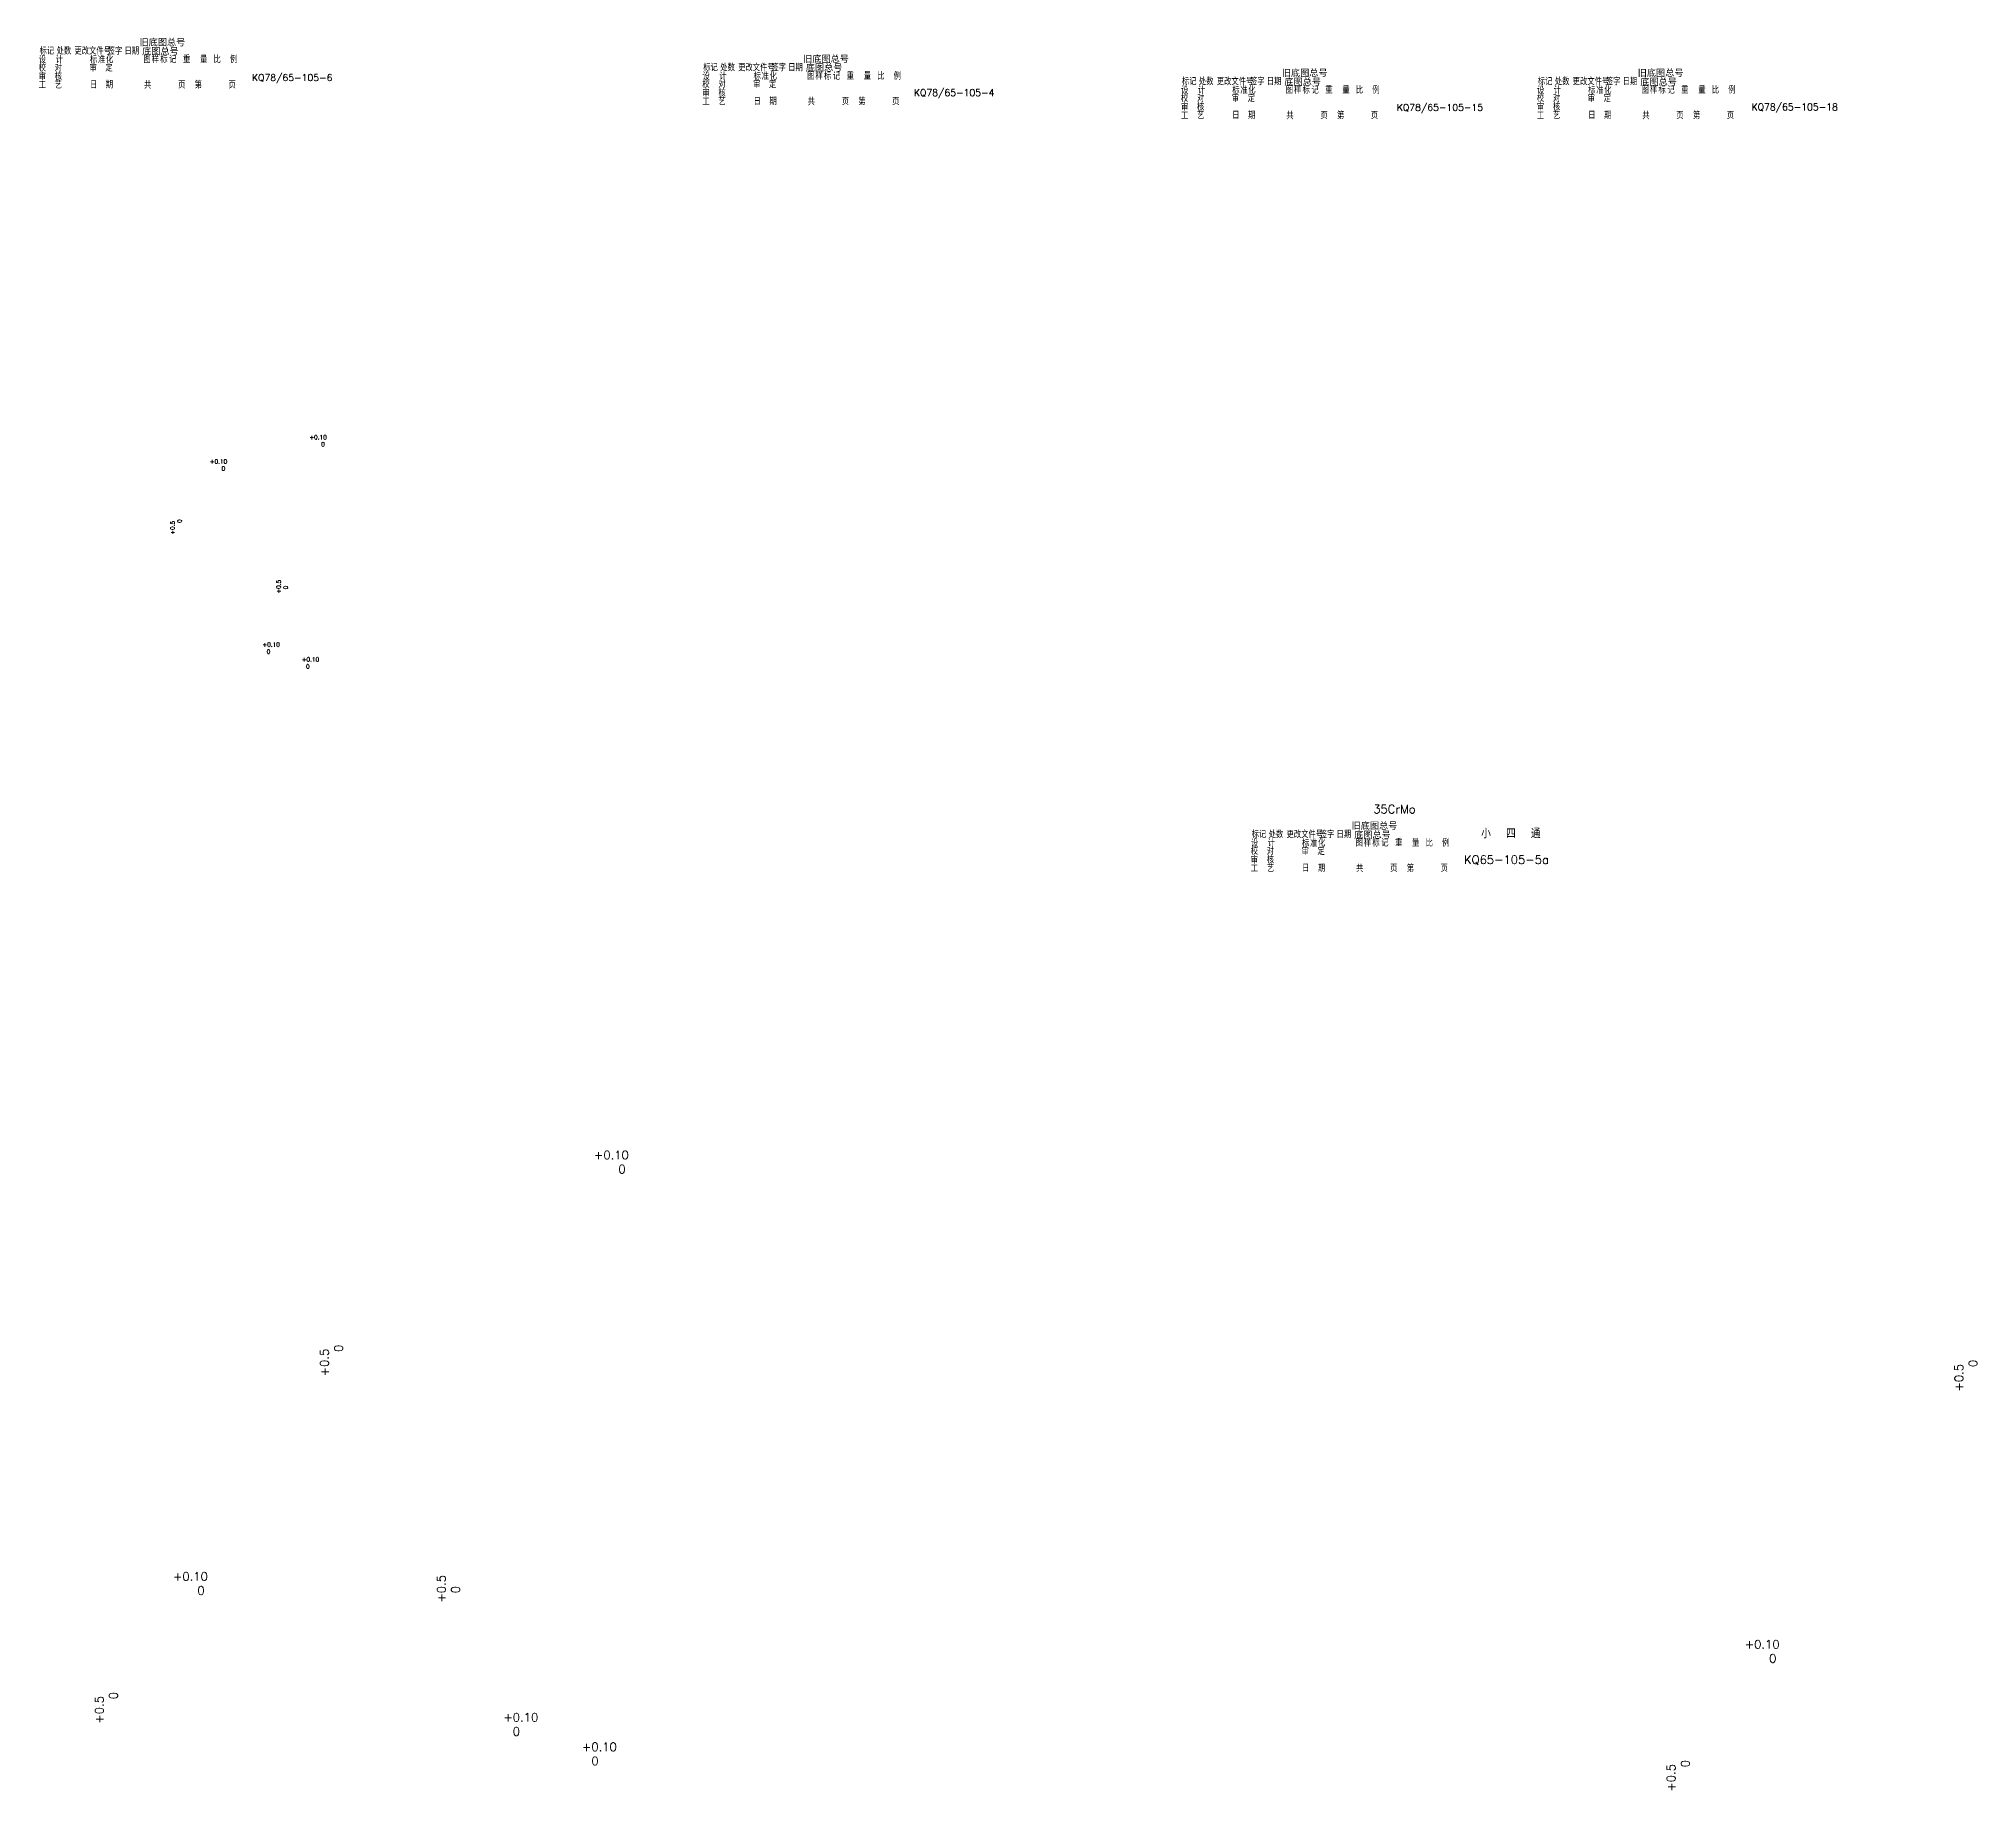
# Model space of a CAD drawing. Header units: millimetres. Extents: x 1188 to 14709, y -1491 to 2629.
# Drawn here: x 10301 to 11444, y 35 to 1069 of the extents above; entities that cross this region are included whole.
import ezdxf

# ---------------------------------------------------------------- set-up
doc = ezdxf.new("R2010")
doc.units = ezdxf.units.MM
doc.layers.get('0').update_dxf_attribs({"lineweight": 50})
doc.layers.add('1', color=3, linetype='Continuous', lineweight=15)
doc.styles.add('GB2312', font='')
doc.styles.add('HZ', font='txt', dxfattribs={"width": 0.8, "bigfont": 'hztxt'})
doc.styles.add('HZTXT', font='txt', dxfattribs={"bigfont": 'HZTXT'})
doc.styles.get('GB2312').set_extended_font_data('FangSong_GB2312')

msp = doc.modelspace()

# ---------------------------------------------------------------- texts
at = {"color": 3, "attachment_point": 1}
for s, insert, char_height, width, style in [('{\\Ftxt,hztxt|c134;KQ78/65-105-6}', (10426.32377, 1047.98918), 4, 29.2746625, 'GB2312'), ('{\\Ftxt,hztxt|c134;KQ78/65-105-4}', (10816.88241, 1039.12218), 4, 36.1292, 'GB2312'), ('{\\Ftxt,hztxt|c134;KQ78/65-105-15}', (11101.78923, 1030.36999), 4, 36.1292, 'GB2312'), ('{\\Ftxt,hztxt|c134;KQ78/65-105-18}', (11311.11887, 1030.64408), 4, 36.1292, 'GB2312'), ('KQ65-105-5a', (11141.42327, 587.04441), 5, 36.1292, 'HZTXT')]:
    msp.add_mtext(s, dxfattribs=dict(at, insert=insert, char_height=char_height, width=width, style=style))
at = {"layer": '1', "style": 'HZ', "width": 0.8}
for s, p in [('标记', (10300.97943, 1059.60054)), ('处数', (10311.02363, 1059.60054)), ('更改文件号', (10321.56145, 1059.60054)), ('签字', (10341.15623, 1059.60054)), ('日期', (10351.07794, 1059.60054)), ('校', (10300.42712, 1049.71877)), ('设', (10300.54961, 1054.46182)), ('对', (10309.90714, 1049.71877)), ('计', (10310.41566, 1054.46182)), ('审', (10330.42942, 1049.6194)), ('标', (10330.68367, 1054.37847)), ('准', (10335.43296, 1054.37847)), ('定', (10339.78696, 1049.6194)), ('化', (10340.1637, 1054.52545)), ('图', (10362.24695, 1054.60335)), ('样', (10367.14656, 1054.60335)), ('标', (10372.16866, 1054.60335)), ('记', (10377.43574, 1054.60335)), ('重', (10385.60047, 1054.67537)), ('量', (10395.65013, 1054.67537)), ('比', (10403.64865, 1054.60335)), ('例', (10413.32538, 1054.60335)), ('标记', (10692.58191, 1049.80266)), ('处数', (10702.62611, 1049.80266)), ('更改文件号', (10713.16393, 1049.80266)), ('签字', (10732.75871, 1049.80266)), ('日期', (10742.68042, 1049.80266)), ('工', (10300.42711, 1039.47029)), ('审', (10300.42711, 1044.49127)), ('核', (10309.90714, 1044.63824)), ('艺', (10309.90714, 1039.61727)), ('日', (10330.68367, 1039.7084)), ('期', (10340.04121, 1039.7084)), ('共', (10362.61442, 1039.46484)), ('页', (10382.70282, 1039.61182)), ('第', (10392.50204, 1039.61182)), ('页', (10412.46795, 1039.61182)), ('校', (10692.0296, 1039.9209)), ('设', (10692.15209, 1044.66395)), ('对', (10701.50963, 1039.9209)), ('计', (10702.01814, 1044.66395)), ('审', (10722.0319, 1039.82152)), ('标', (10722.28616, 1044.5806)), ('准', (10727.03545, 1044.5806)), ('定', (10731.38944, 1039.82152)), ('化', (10731.76619, 1044.72757)), ('图', (10753.84943, 1044.80548)), ('样', (10758.74904, 1044.80548)), ('标', (10763.77114, 1044.80548)), ('记', (10769.03822, 1044.80548)), ('重', (10777.20296, 1044.87749)), ('量', (10787.25261, 1044.87749)), ('比', (10795.25113, 1044.80548)), ('例', (10804.92786, 1044.80548)), ('标记', (10974.98642, 1041.57137)), ('计', (10984.42265, 1036.43266)), ('处数', (10985.03062, 1041.57137)), ('更改文件号', (10995.56844, 1041.57137)), ('化', (11014.1707, 1036.49628)), ('签字', (11015.16322, 1041.57137)), ('日期', (11025.08493, 1041.57137)), ('样', (11041.15355, 1036.57419)), ('标', (11046.17565, 1036.57419)), ('记', (11051.44273, 1036.57419)), ('重', (11059.60747, 1036.6462)), ('量', (11069.65712, 1036.6462)), ('比', (11077.65564, 1036.57419)), ('例', (11087.33237, 1036.57419)), ('标记', (11184.98642, 1041.57137)), ('计', (11194.42265, 1036.43266)), ('处数', (11195.03062, 1041.57137)), ('更改文件号', (11205.56844, 1041.57137)), ('化', (11224.1707, 1036.49628)), ('签字', (11225.16322, 1041.57137)), ('日期', (11235.08493, 1041.57137)), ('样', (11251.15355, 1036.57419)), ('标', (11256.17565, 1036.57419)), ('记', (11261.44273, 1036.57419)), ('重', (11269.60747, 1036.6462)), ('量', (11279.65712, 1036.6462)), ('比', (11287.65564, 1036.57419)), ('例', (11297.33237, 1036.57419)), ('工', (10692.0296, 1029.67241)), ('审', (10692.0296, 1034.69339)), ('核', (10701.50963, 1034.84037)), ('艺', (10701.50963, 1029.81939)), ('日', (10722.28616, 1029.91052)), ('期', (10731.6437, 1029.91052)), ('共', (10754.2169, 1029.66697)), ('页', (10774.3053, 1029.81394)), ('第', (10784.10452, 1029.81394)), ('页', (10804.07043, 1029.81394)), ('校', (10974.43411, 1031.68961)), ('设', (10974.5566, 1036.43266)), ('审', (10974.43411, 1026.4621)), ('核', (10983.91414, 1026.60908)), ('对', (10983.91414, 1031.68961)), ('审', (11004.43641, 1031.59023)), ('标', (11004.69067, 1036.3493)), ('准', (11009.43996, 1036.3493)), ('定', (11013.79395, 1031.59023)), ('图', (11036.25394, 1036.57419)), ('校', (11184.43411, 1031.68961)), ('设', (11184.5566, 1036.43266)), ('审', (11184.43411, 1026.4621)), ('核', (11193.91414, 1026.60908)), ('对', (11193.91414, 1031.68961)), ('审', (11214.43641, 1031.59023)), ('标', (11214.69067, 1036.3493)), ('准', (11219.43996, 1036.3493)), ('定', (11223.79395, 1031.59023)), ('图', (11246.25394, 1036.57419)), ('工', (10974.43411, 1021.44112)), ('艺', (10983.91414, 1021.5881)), ('日', (11004.69067, 1021.67923)), ('期', (11014.04821, 1021.67923)), ('共', (11036.62141, 1021.43568)), ('页', (11056.70981, 1021.58265)), ('第', (11066.50903, 1021.58265)), ('页', (11086.47494, 1021.58265)), ('工', (11184.43411, 1021.44112)), ('艺', (11193.91414, 1021.5881)), ('日', (11214.69067, 1021.67923)), ('期', (11224.04821, 1021.67923)), ('共', (11246.62141, 1021.43568)), ('页', (11266.70981, 1021.58265)), ('第', (11276.50903, 1021.58265)), ('页', (11296.47494, 1021.58265)), ('设', (11015.71831, 592.21259)), ('标记', (11016.14814, 597.35131)), ('计', (11025.58437, 592.21259)), ('处数', (11026.19234, 597.35131)), ('更改文件号', (11036.73016, 597.35131)), ('标', (11045.85238, 592.12924)), ('准', (11050.60167, 592.12924)), ('化', (11055.33241, 592.27622)), ('签字', (11056.32494, 597.35131)), ('日期', (11066.24665, 597.35131)), ('图', (11077.41565, 592.35413)), ('样', (11082.31526, 592.35413)), ('标', (11087.33736, 592.35413)), ('记', (11092.60445, 592.35413)), ('重', (11100.76918, 592.42614)), ('量', (11110.81884, 592.42614)), ('比', (11118.81736, 592.35413)), ('例', (11128.49409, 592.35413)), ('校', (11015.59582, 587.46955)), ('审', (11015.59582, 582.24204)), ('核', (11025.07585, 582.38902)), ('对', (11025.07585, 587.46955)), ('审', (11045.59813, 587.37017)), ('定', (11054.95567, 587.37017)), ('工', (11015.59582, 577.22106)), ('艺', (11025.07585, 577.36804)), ('日', (11045.85238, 577.45917)), ('期', (11055.20992, 577.45917)), ('共', (11077.78313, 577.21562)), ('页', (11097.87153, 577.36259)), ('第', (11107.67075, 577.36259)), ('页', (11127.63666, 577.36259))]:
    msp.add_text(s, height=4, dxfattribs=at).set_placement(p)
at = {"layer": '1', "style": 'HZTXT'}
for s, height, p in [('旧底图总号', 4, (10359.95158, 1064.46779)), ('底图总号', 4, (10361.47712, 1059.13109)), ('旧底图总号', 4, (10751.55407, 1054.66991)), ('底图总号', 4, (10753.07961, 1049.547)), ('旧底图总号', 4, (11033.95858, 1046.43862)), ('底图总号', 4, (11035.48412, 1041.10193)), ('旧底图总号', 4, (11243.95858, 1046.43862)), ('底图总号', 4, (11245.48412, 1041.10193)), ('旧底图总号', 4, (11075.12029, 602.21856)), ('底图总号', 4, (11076.64583, 596.88186)), ('小  四  通', 5, (11151.57003, 597.25336))]:
    msp.add_text(s, height=height, dxfattribs=at).set_placement(p)
at = {"layer": '1', "attachment_point": 1}
for s, insert, char_height, width, style in [(' \\Ftxt.shx,hztxt.shx;+0.10\\P    0', (10458.21318, 835.04683), 2.5, 13.6479, 'GB2312'), (' \\Ftxt.shx,hztxt.shx;+0.10\\P    0', (10399.47309, 820.74027), 2.5, 13.6479, 'GB2312'), (' {\\Ftxt,hztxt|c134;+0.10\\P  0}', (10430.53492, 712.69448), 2.5, 13.6479, 'GB2312'), (' {\\Ftxt,hztxt|c134;+0.10\\P  0}', (10453.71756, 703.97989), 2.5, 13.6479, 'GB2312'), ('35CrMo', (11087.90723, 616.86179), 5, 43.2193, 'HZTXT'), (' \\Ftxt.shx,hztxt.shx;+0.10\\P    0', (10624.68022, 412.78174), 5, 27.2958, 'GB2312'), (' \\Ftxt.shx,hztxt.shx;+0.10\\P    0', (10376.29192, 164.15571), 5, 27.2958, 'GB2312'), (' \\Ftxt.shx,hztxt.shx;+0.10\\P    0', (11303.69442, 124.07563), 5, 27.2958, 'GB2312'), (' {\\Ftxt,hztxt|c134;+0.10\\P  0}', (10571.24734, 81.00439), 5, 27.2958, 'GB2312'), (' {\\Ftxt,hztxt|c134;+0.10\\P  0}', (10617.61263, 63.5752), 5, 27.2958, 'GB2312')]:
    msp.add_mtext(s, dxfattribs=dict(at, insert=insert, char_height=char_height, width=width, style=style))
at = {"layer": '1', "attachment_point": 1, "rotation": 90, "style": 'GB2312'}
for s, insert, char_height, width in [(' \\Ftxt.shx,hztxt.shx;+0.5\\P    0', (10378.20653, 774.32309), 2.5, 13.6479), (' {\\Ftxt,hztxt|c134;+0.5\\P  0}', (10440.80035, 739.56751), 2.5, 13.6479), (' \\Ftxt.shx,hztxt.shx;+0.5\\P    0', (10466.59057, 276.26161), 5, 27.2958), (' \\Ftxt.shx,hztxt.shx;+0.5\\P    0', (11430.94104, 267.31995), 5, 27.2958), (' {\\Ftxt,hztxt|c134;+0.5\\P  0}', (10535.57879, 142.77776), 5, 27.2958), (' \\Ftxt.shx,hztxt.shx;+0.5\\P    0', (10333.7588, 71.32136), 5, 27.2958), (' \\Ftxt.shx,hztxt.shx;+0.5\\P    0', (11261.1613, 31.24127), 5, 27.2958)]:
    msp.add_mtext(s, dxfattribs=dict(at, insert=insert, char_height=char_height, width=width))

doc.saveas('drawing.dxf')
